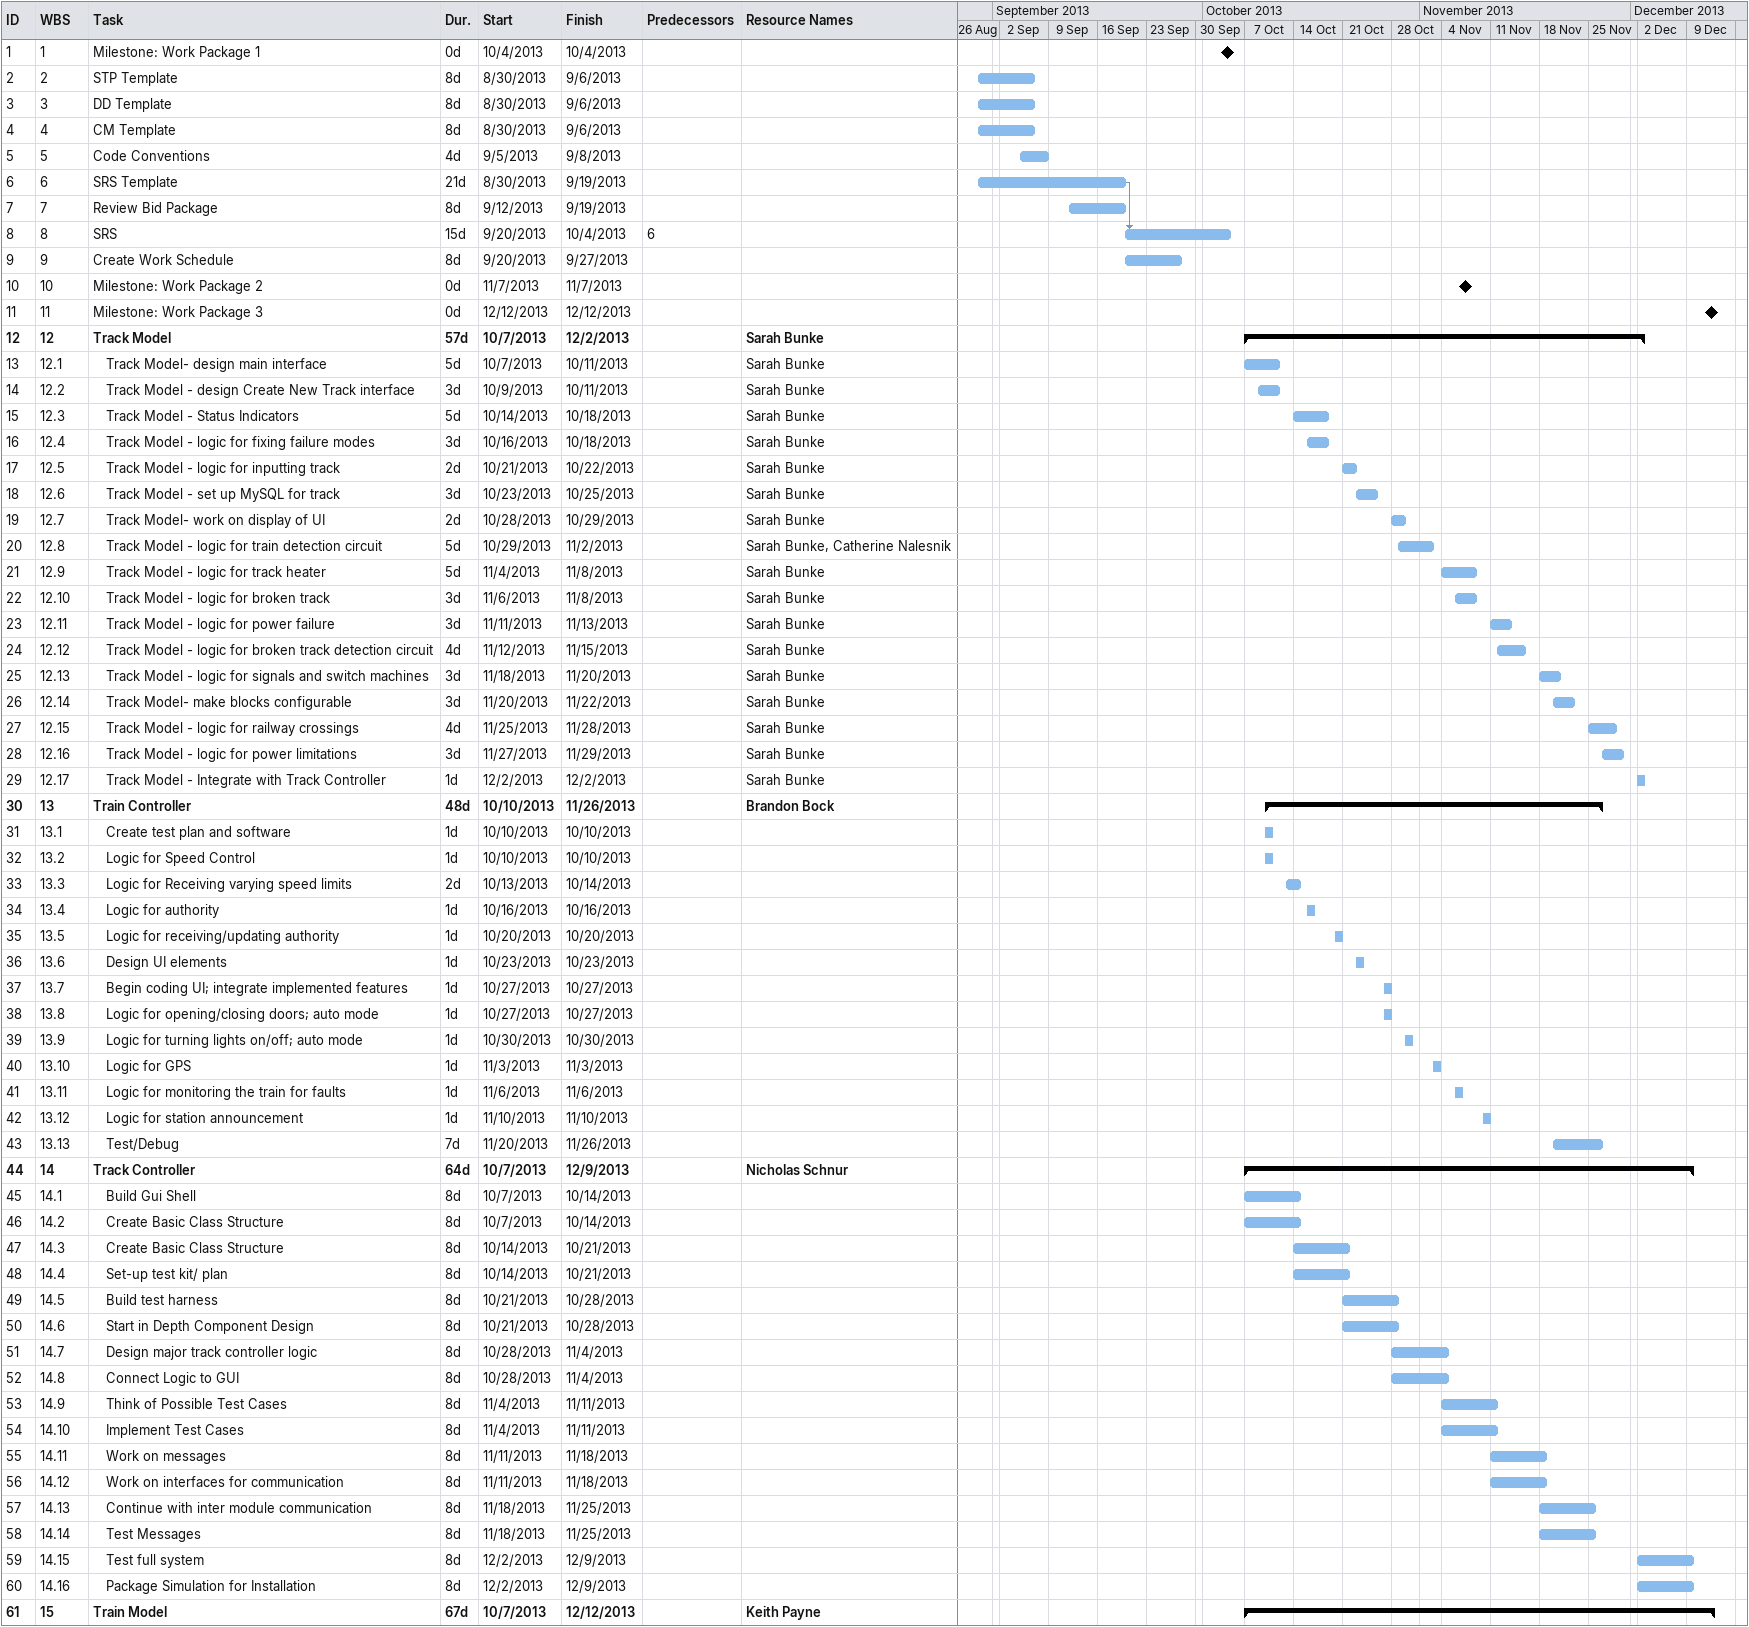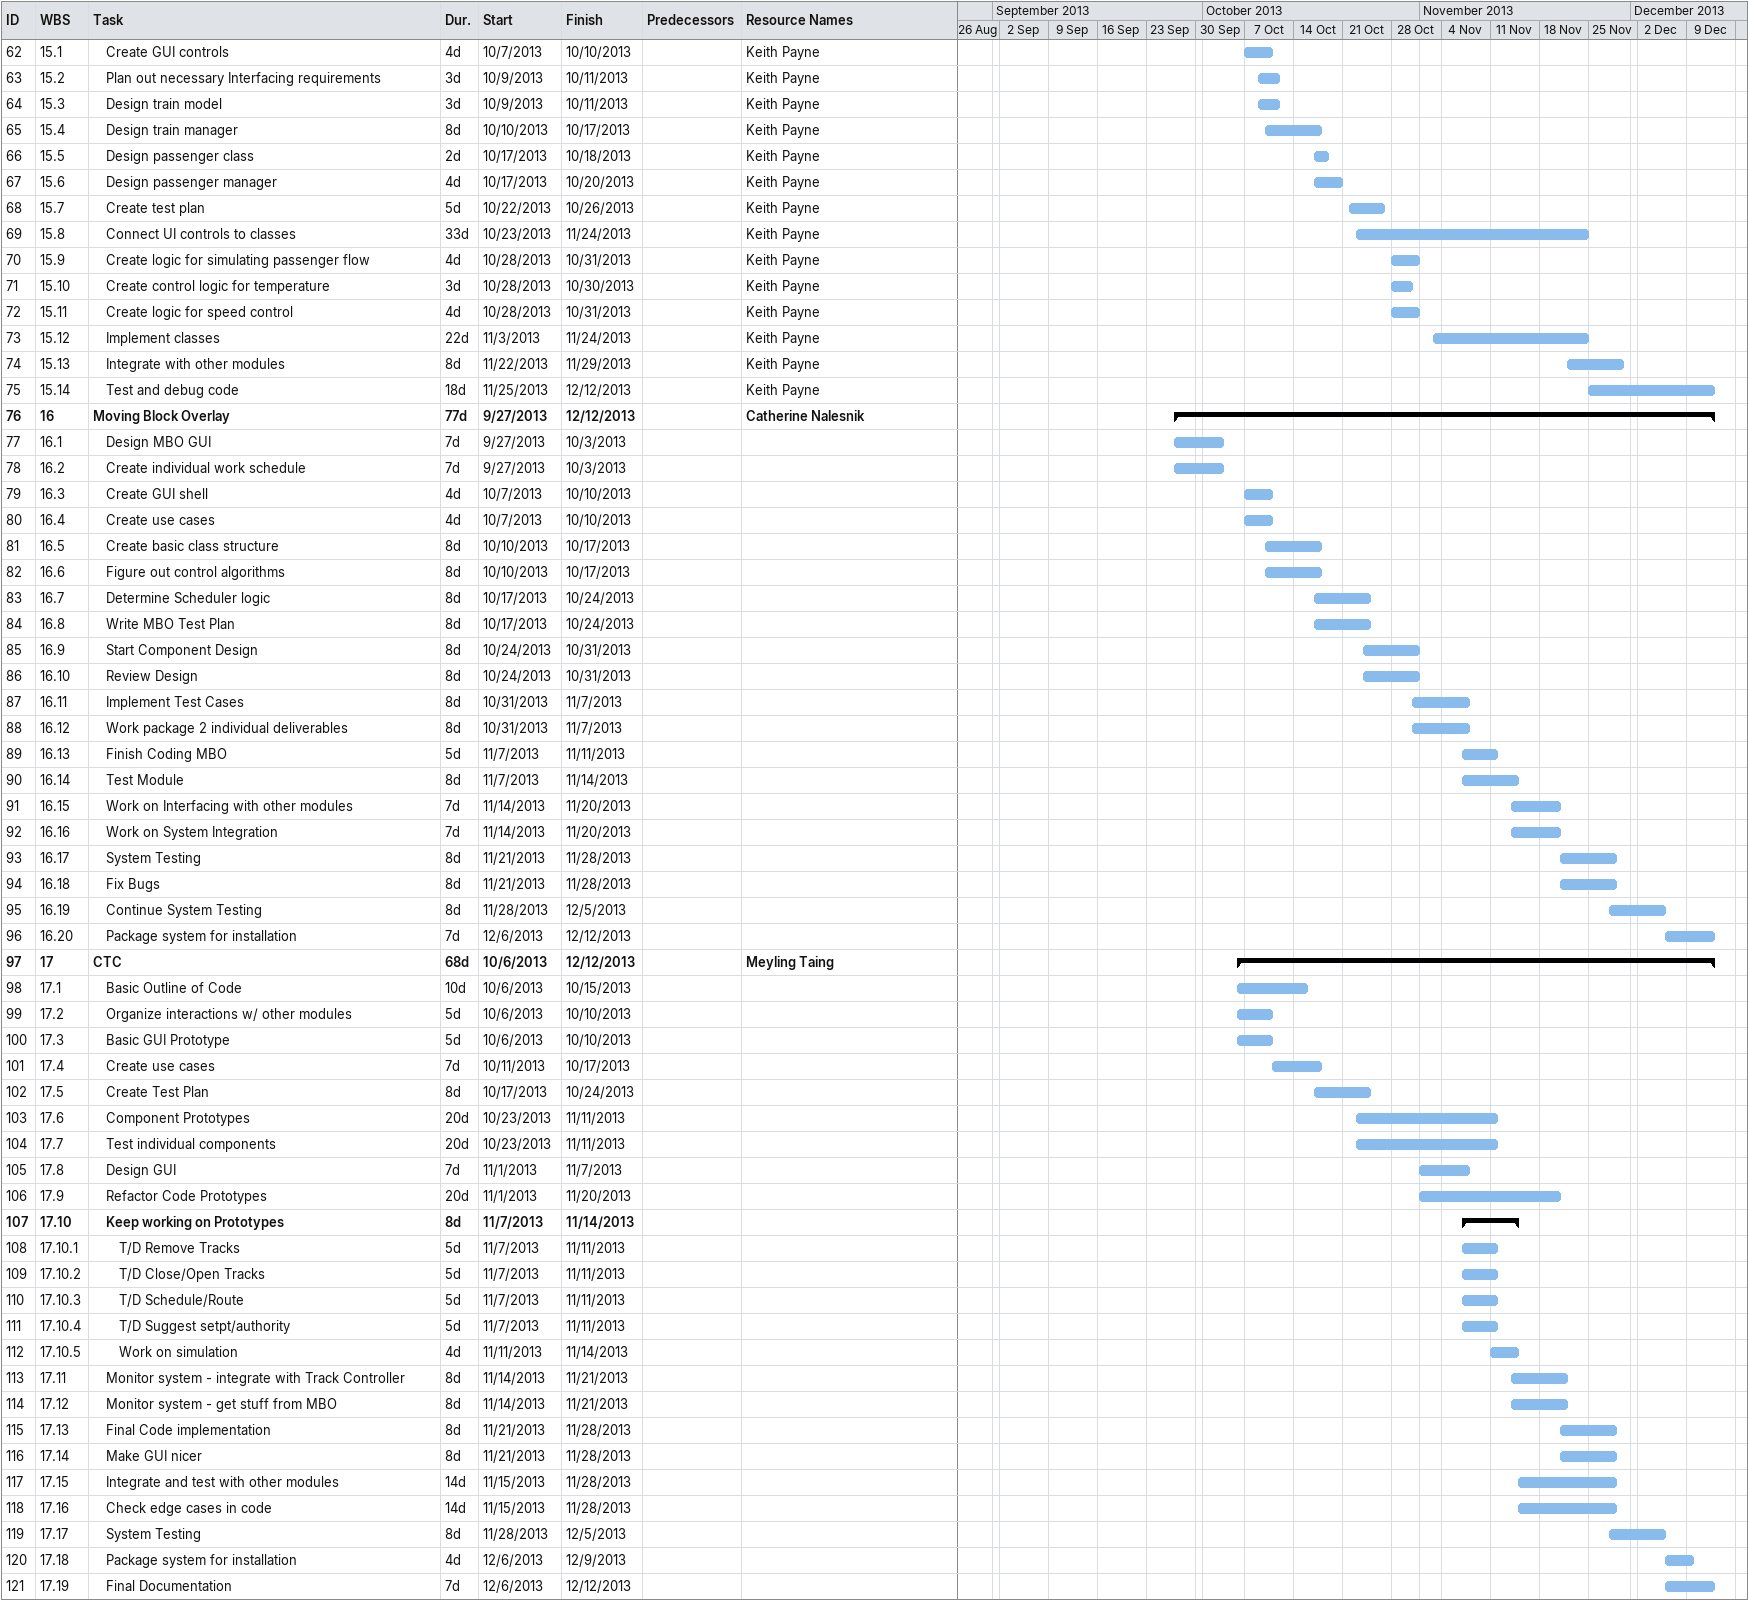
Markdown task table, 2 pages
| ID | WBS | Task | Duration | Start | Finish | Predecessors | Resources |
|---|---|---|---|---|---|---|---|
| 1 | 1 | Milestone: Work Package 1 | 0d | 2013-10-04 | 2013-10-04 |  |  |
| 2 | 2 | STP Template | 8d | 2013-08-30 | 2013-09-06 |  |  |
| 3 | 3 | DD Template | 8d | 2013-08-30 | 2013-09-06 |  |  |
| 4 | 4 | CM Template | 8d | 2013-08-30 | 2013-09-06 |  |  |
| 5 | 5 | Code Conventions | 4d | 2013-09-05 | 2013-09-08 |  |  |
| 6 | 6 | SRS Template | 21d | 2013-08-30 | 2013-09-19 |  |  |
| 7 | 7 | Review Bid Package | 8d | 2013-09-12 | 2013-09-19 |  |  |
| 8 | 8 | SRS | 15d | 2013-09-20 | 2013-10-04 | 6 |  |
| 9 | 9 | Create Work Schedule | 8d | 2013-09-20 | 2013-09-27 |  |  |
| 10 | 10 | Milestone: Work Package 2 | 0d | 2013-11-07 | 2013-11-07 |  |  |
| 11 | 11 | Milestone: Work Package 3 | 0d | 2013-12-12 | 2013-12-12 |  |  |
| 12 | 12 | **Track Model** | 57d | 2013-10-07 | 2013-12-02 |  | Sarah Bunke |
| 13 | 12.1 | Track Model- design main interface | 5d | 2013-10-07 | 2013-10-11 |  | Sarah Bunke |
| 14 | 12.2 | Track Model - design Create New Track interface | 3d | 2013-10-09 | 2013-10-11 |  | Sarah Bunke |
| 15 | 12.3 | Track Model - Status Indicators | 5d | 2013-10-14 | 2013-10-18 |  | Sarah Bunke |
| 16 | 12.4 | Track Model - logic for fixing failure modes | 3d | 2013-10-16 | 2013-10-18 |  | Sarah Bunke |
| 17 | 12.5 | Track Model - logic for inputting track | 2d | 2013-10-21 | 2013-10-22 |  | Sarah Bunke |
| 18 | 12.6 | Track Model - set up MySQL for track | 3d | 2013-10-23 | 2013-10-25 |  | Sarah Bunke |
| 19 | 12.7 | Track Model- work on display of UI | 2d | 2013-10-28 | 2013-10-29 |  | Sarah Bunke |
| 20 | 12.8 | Track Model - logic for train detection circuit | 5d | 2013-10-29 | 2013-11-02 |  | Sarah Bunke, Catherine Nalesnik |
| 21 | 12.9 | Track Model - logic for track heater | 5d | 2013-11-04 | 2013-11-08 |  | Sarah Bunke |
| 22 | 12.10 | Track Model - logic for broken track | 3d | 2013-11-06 | 2013-11-08 |  | Sarah Bunke |
| 23 | 12.11 | Track Model - logic for power failure | 3d | 2013-11-11 | 2013-11-13 |  | Sarah Bunke |
| 24 | 12.12 | Track Model - logic for broken track detection circuit | 4d | 2013-11-12 | 2013-11-15 |  | Sarah Bunke |
| 25 | 12.13 | Track Model - logic for signals and switch machines | 3d | 2013-11-18 | 2013-11-20 |  | Sarah Bunke |
| 26 | 12.14 | Track Model- make blocks configurable | 3d | 2013-11-20 | 2013-11-22 |  | Sarah Bunke |
| 27 | 12.15 | Track Model - logic for railway crossings | 4d | 2013-11-25 | 2013-11-28 |  | Sarah Bunke |
| 28 | 12.16 | Track Model - logic for power limitations | 3d | 2013-11-27 | 2013-11-29 |  | Sarah Bunke |
| 29 | 12.17 | Track Model - Integrate with Track Controller | 1d | 2013-12-02 | 2013-12-02 |  | Sarah Bunke |
| 30 | 13 | **Train Controller** | 48d | 2013-10-10 | 2013-11-26 |  | Brandon Bock |
| 31 | 13.1 | Create test plan and software | 1d | 2013-10-10 | 2013-10-10 |  |  |
| 32 | 13.2 | Logic for Speed Control | 1d | 2013-10-10 | 2013-10-10 |  |  |
| 33 | 13.3 | Logic for Receiving varying speed limits | 2d | 2013-10-13 | 2013-10-14 |  |  |
| 34 | 13.4 | Logic for authority | 1d | 2013-10-16 | 2013-10-16 |  |  |
| 35 | 13.5 | Logic for receiving/updating authority | 1d | 2013-10-20 | 2013-10-20 |  |  |
| 36 | 13.6 | Design UI elements | 1d | 2013-10-23 | 2013-10-23 |  |  |
| 37 | 13.7 | Begin coding UI; integrate implemented features | 1d | 2013-10-27 | 2013-10-27 |  |  |
| 38 | 13.8 | Logic for opening/closing doors; auto mode | 1d | 2013-10-27 | 2013-10-27 |  |  |
| 39 | 13.9 | Logic for turning lights on/off; auto mode | 1d | 2013-10-30 | 2013-10-30 |  |  |
| 40 | 13.10 | Logic for GPS | 1d | 2013-11-03 | 2013-11-03 |  |  |
| 41 | 13.11 | Logic for monitoring the train for faults | 1d | 2013-11-06 | 2013-11-06 |  |  |
| 42 | 13.12 | Logic for station announcement | 1d | 2013-11-10 | 2013-11-10 |  |  |
| 43 | 13.13 | Test/Debug | 7d | 2013-11-20 | 2013-11-26 |  |  |
| 44 | 14 | **Track Controller** | 64d | 2013-10-07 | 2013-12-09 |  | Nicholas Schnur |
| 45 | 14.1 | Build Gui Shell | 8d | 2013-10-07 | 2013-10-14 |  |  |
| 46 | 14.2 | Create Basic Class Structure | 8d | 2013-10-07 | 2013-10-14 |  |  |
| 47 | 14.3 | Create Basic Class Structure | 8d | 2013-10-14 | 2013-10-21 |  |  |
| 48 | 14.4 | Set-up test kit/ plan | 8d | 2013-10-14 | 2013-10-21 |  |  |
| 49 | 14.5 | Build test harness | 8d | 2013-10-21 | 2013-10-28 |  |  |
| 50 | 14.6 | Start in Depth Component Design | 8d | 2013-10-21 | 2013-10-28 |  |  |
| 51 | 14.7 | Design major track controller logic | 8d | 2013-10-28 | 2013-11-04 |  |  |
| 52 | 14.8 | Connect Logic to GUI | 8d | 2013-10-28 | 2013-11-04 |  |  |
| 53 | 14.9 | Think of Possible Test Cases | 8d | 2013-11-04 | 2013-11-11 |  |  |
| 54 | 14.10 | Implement Test Cases | 8d | 2013-11-04 | 2013-11-11 |  |  |
| 55 | 14.11 | Work on messages | 8d | 2013-11-11 | 2013-11-18 |  |  |
| 56 | 14.12 | Work on interfaces for communication | 8d | 2013-11-11 | 2013-11-18 |  |  |
| 57 | 14.13 | Continue with inter module communication | 8d | 2013-11-18 | 2013-11-25 |  |  |
| 58 | 14.14 | Test Messages | 8d | 2013-11-18 | 2013-11-25 |  |  |
| 59 | 14.15 | Test full system | 8d | 2013-12-02 | 2013-12-09 |  |  |
| 60 | 14.16 | Package Simulation for Installation | 8d | 2013-12-02 | 2013-12-09 |  |  |
| 61 | 15 | **Train Model** | 67d | 2013-10-07 | 2013-12-12 |  | Keith Payne |
| 62 | 15.1 | Create GUI controls | 4d | 2013-10-07 | 2013-10-10 |  | Keith Payne |
| 63 | 15.2 | Plan out necessary Interfacing requirements | 3d | 2013-10-09 | 2013-10-11 |  | Keith Payne |
| 64 | 15.3 | Design train model | 3d | 2013-10-09 | 2013-10-11 |  | Keith Payne |
| 65 | 15.4 | Design train manager | 8d | 2013-10-10 | 2013-10-17 |  | Keith Payne |
| 66 | 15.5 | Design passenger class | 2d | 2013-10-17 | 2013-10-18 |  | Keith Payne |
| 67 | 15.6 | Design passenger manager | 4d | 2013-10-17 | 2013-10-20 |  | Keith Payne |
| 68 | 15.7 | Create test plan | 5d | 2013-10-22 | 2013-10-26 |  | Keith Payne |
| 69 | 15.8 | Connect UI controls to classes | 33d | 2013-10-23 | 2013-11-24 |  | Keith Payne |
| 70 | 15.9 | Create logic for simulating passenger flow | 4d | 2013-10-28 | 2013-10-31 |  | Keith Payne |
| 71 | 15.10 | Create control logic for temperature | 3d | 2013-10-28 | 2013-10-30 |  | Keith Payne |
| 72 | 15.11 | Create logic for speed control | 4d | 2013-10-28 | 2013-10-31 |  | Keith Payne |
| 73 | 15.12 | Implement classes | 22d | 2013-11-03 | 2013-11-24 |  | Keith Payne |
| 74 | 15.13 | Integrate with other modules | 8d | 2013-11-22 | 2013-11-29 |  | Keith Payne |
| 75 | 15.14 | Test and debug code | 18d | 2013-11-25 | 2013-12-12 |  | Keith Payne |
| 76 | 16 | **Moving Block Overlay** | 77d | 2013-09-27 | 2013-12-12 |  | Catherine Nalesnik |
| 77 | 16.1 | Design MBO GUI | 7d | 2013-09-27 | 2013-10-03 |  |  |
| 78 | 16.2 | Create individual work schedule | 7d | 2013-09-27 | 2013-10-03 |  |  |
| 79 | 16.3 | Create GUI shell | 4d | 2013-10-07 | 2013-10-10 |  |  |
| 80 | 16.4 | Create use cases | 4d | 2013-10-07 | 2013-10-10 |  |  |
| 81 | 16.5 | Create basic class structure | 8d | 2013-10-10 | 2013-10-17 |  |  |
| 82 | 16.6 | Figure out control algorithms | 8d | 2013-10-10 | 2013-10-17 |  |  |
| 83 | 16.7 | Determine Scheduler logic | 8d | 2013-10-17 | 2013-10-24 |  |  |
| 84 | 16.8 | Write MBO Test Plan | 8d | 2013-10-17 | 2013-10-24 |  |  |
| 85 | 16.9 | Start Component Design | 8d | 2013-10-24 | 2013-10-31 |  |  |
| 86 | 16.10 | Review Design | 8d | 2013-10-24 | 2013-10-31 |  |  |
| 87 | 16.11 | Implement Test Cases | 8d | 2013-10-31 | 2013-11-07 |  |  |
| 88 | 16.12 | Work package 2 individual deliverables | 8d | 2013-10-31 | 2013-11-07 |  |  |
| 89 | 16.13 | Finish Coding MBO | 5d | 2013-11-07 | 2013-11-11 |  |  |
| 90 | 16.14 | Test Module | 8d | 2013-11-07 | 2013-11-14 |  |  |
| 91 | 16.15 | Work on Interfacing with other modules | 7d | 2013-11-14 | 2013-11-20 |  |  |
| 92 | 16.16 | Work on System Integration | 7d | 2013-11-14 | 2013-11-20 |  |  |
| 93 | 16.17 | System Testing | 8d | 2013-11-21 | 2013-11-28 |  |  |
| 94 | 16.18 | Fix Bugs | 8d | 2013-11-21 | 2013-11-28 |  |  |
| 95 | 16.19 | Continue System Testing | 8d | 2013-11-28 | 2013-12-05 |  |  |
| 96 | 16.20 | Package system for installation | 7d | 2013-12-06 | 2013-12-12 |  |  |
| 97 | 17 | **CTC** | 68d | 2013-10-06 | 2013-12-12 |  | Meyling Taing |
| 98 | 17.1 | Basic Outline of Code | 10d | 2013-10-06 | 2013-10-15 |  |  |
| 99 | 17.2 | Organize interactions w/ other modules | 5d | 2013-10-06 | 2013-10-10 |  |  |
| 100 | 17.3 | Basic GUI Prototype | 5d | 2013-10-06 | 2013-10-10 |  |  |
| 101 | 17.4 | Create use cases | 7d | 2013-10-11 | 2013-10-17 |  |  |
| 102 | 17.5 | Create Test Plan | 8d | 2013-10-17 | 2013-10-24 |  |  |
| 103 | 17.6 | Component Prototypes | 20d | 2013-10-23 | 2013-11-11 |  |  |
| 104 | 17.7 | Test individual components | 20d | 2013-10-23 | 2013-11-11 |  |  |
| 105 | 17.8 | Design GUI | 7d | 2013-11-01 | 2013-11-07 |  |  |
| 106 | 17.9 | Refactor Code Prototypes | 20d | 2013-11-01 | 2013-11-20 |  |  |
| 107 | 17.10 | **Keep working on Prototypes** | 8d | 2013-11-07 | 2013-11-14 |  |  |
| 108 | 17.10.1 | T/D Remove Tracks | 5d | 2013-11-07 | 2013-11-11 |  |  |
| 109 | 17.10.2 | T/D Close/Open Tracks | 5d | 2013-11-07 | 2013-11-11 |  |  |
| 110 | 17.10.3 | T/D Schedule/Route | 5d | 2013-11-07 | 2013-11-11 |  |  |
| 111 | 17.10.4 | T/D Suggest setpt/authority | 5d | 2013-11-07 | 2013-11-11 |  |  |
| 112 | 17.10.5 | Work on simulation | 4d | 2013-11-11 | 2013-11-14 |  |  |
| 113 | 17.11 | Monitor system - integrate with Track Controller | 8d | 2013-11-14 | 2013-11-21 |  |  |
| 114 | 17.12 | Monitor system - get stuff from MBO | 8d | 2013-11-14 | 2013-11-21 |  |  |
| 115 | 17.13 | Final Code implementation | 8d | 2013-11-21 | 2013-11-28 |  |  |
| 116 | 17.14 | Make GUI nicer | 8d | 2013-11-21 | 2013-11-28 |  |  |
| 117 | 17.15 | Integrate and test with other modules | 14d | 2013-11-15 | 2013-11-28 |  |  |
| 118 | 17.16 | Check edge cases in code | 14d | 2013-11-15 | 2013-11-28 |  |  |
| 119 | 17.17 | System Testing | 8d | 2013-11-28 | 2013-12-05 |  |  |
| 120 | 17.18 | Package system for installation | 4d | 2013-12-06 | 2013-12-09 |  |  |
| 121 | 17.19 | Final Documentation | 7d | 2013-12-06 | 2013-12-12 |  |  |
